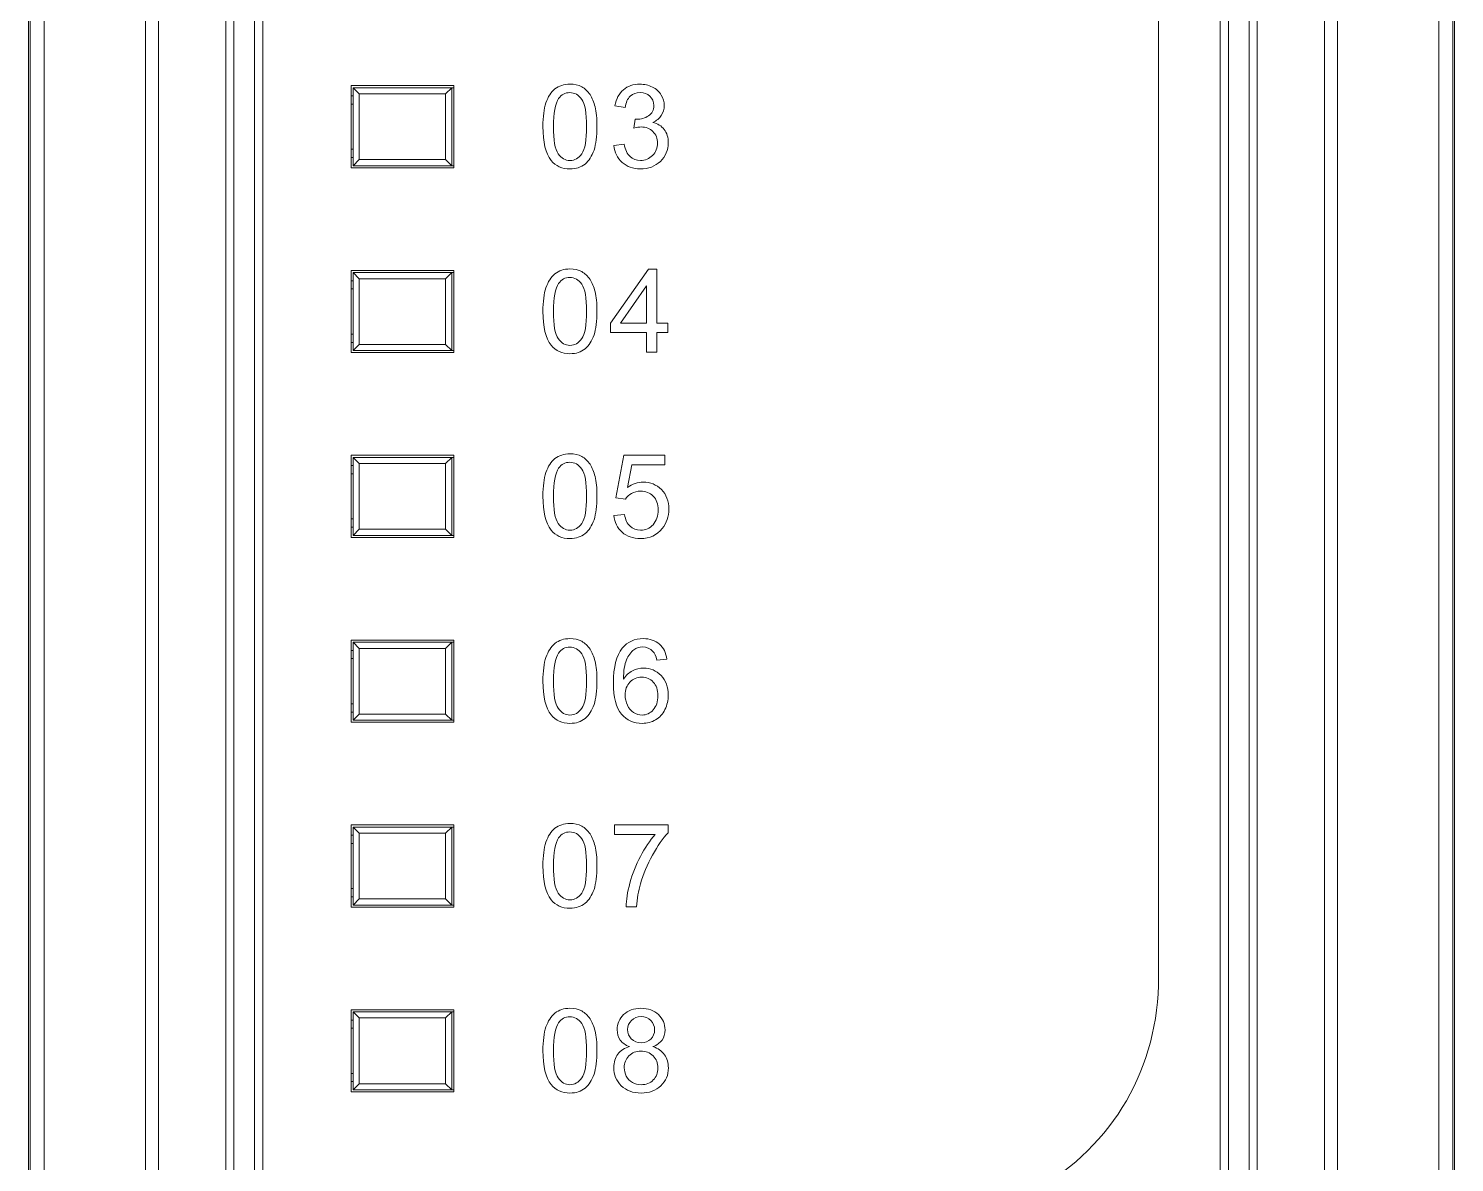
# Model space of a CAD drawing. Header units: millimetres. Extents: x 33157 to 59611, y -29750 to 1750.
# Drawn here: x 53691.14 to 53725.84, y -3972.13 to -3944.52 of the extents above; entities that cross this region are included whole.
import ezdxf

# ---------------------------------------------------------------- set-up
doc = ezdxf.new("R2010")
doc.units = ezdxf.units.MM
doc.layers.get('0').update_dxf_attribs({"lineweight": 18})

msp = doc.modelspace()

# ---------------------------------------------------------------- linework, layer by layer
at = {"lineweight": 9}
for p, q in [((53691.143, -3917.66), (53691.143, -4016.16)), ((53725.843, -3917.66), (53725.843, -4016.16)), ((53691.181, -3918.324), (53691.181, -4015.496)), ((53691.523, -3918.324), (53691.523, -4015.496)), ((53725.463, -3918.324), (53725.463, -4015.496)), ((53725.805, -3918.324), (53725.805, -4015.496)), ((53693.989, -3922.641), (53693.989, -4011.179)), ((53694.305, -3922.641), (53694.305, -4011.179)), ((53722.681, -3922.641), (53722.681, -4011.179)), ((53722.997, -3922.641), (53722.997, -4011.179)), ((53695.943, -3922.91), (53695.943, -4010.91)), ((53696.143, -3922.91), (53696.143, -4010.91)), ((53696.643, -3922.91), (53696.643, -4010.91)), ((53696.843, -3922.91), (53696.843, -4010.91)), ((53720.143, -3922.91), (53720.143, -4010.91)), ((53720.343, -3922.91), (53720.343, -4010.91)), ((53720.843, -3922.91), (53720.843, -4010.91)), ((53721.043, -3922.91), (53721.043, -4010.91)), ((53698.993, -3945.91), (53698.993, -3947.91)), ((53699.043, -3945.96), (53699.043, -3947.86)), ((53701.443, -3945.96), (53701.443, -3947.86)), ((53701.493, -3945.91), (53701.493, -3947.91)), ((53699.193, -3946.11), (53699.193, -3947.71)), ((53701.293, -3946.11), (53701.293, -3947.71)), ((53698.993, -3950.41), (53698.993, -3952.41)), ((53699.043, -3950.46), (53699.043, -3952.36)), ((53701.443, -3950.46), (53701.443, -3952.36)), ((53701.493, -3950.41), (53701.493, -3952.41)), ((53699.193, -3950.61), (53699.193, -3952.21)), ((53701.293, -3950.61), (53701.293, -3952.21)), ((53698.993, -3954.91), (53698.993, -3956.91)), ((53699.043, -3954.96), (53699.043, -3956.86)), ((53701.443, -3954.96), (53701.443, -3956.86)), ((53701.493, -3954.91), (53701.493, -3956.91)), ((53699.193, -3955.11), (53699.193, -3956.71)), ((53701.293, -3955.11), (53701.293, -3956.71)), ((53698.993, -3959.41), (53698.993, -3961.41)), ((53699.043, -3959.46), (53699.043, -3961.36)), ((53699.193, -3959.61), (53699.193, -3961.21)), ((53701.293, -3959.61), (53701.293, -3961.21)), ((53701.443, -3959.46), (53701.443, -3961.36)), ((53701.493, -3959.41), (53701.493, -3961.41)), ((53698.993, -3963.91), (53698.993, -3965.91)), ((53699.043, -3963.96), (53699.043, -3965.86)), ((53699.193, -3964.11), (53699.193, -3965.71)), ((53701.293, -3964.11), (53701.293, -3965.71)), ((53701.443, -3963.96), (53701.443, -3965.86)), ((53701.493, -3963.91), (53701.493, -3965.91)), ((53698.993, -3968.41), (53698.993, -3970.41)), ((53699.043, -3968.46), (53699.043, -3970.36)), ((53699.193, -3968.61), (53699.193, -3970.21)), ((53701.293, -3968.61), (53701.293, -3970.21)), ((53701.443, -3968.46), (53701.443, -3970.36)), ((53701.493, -3968.41), (53701.493, -3970.41))]:
    msp.add_line(p, q, dxfattribs=at)
for points, knots in [([(53718.643, -3922.61), (53718.643, -3922.61), (53719.843, -3922.61), (53719.843, -3922.61), (53720.008, -3922.61), (53720.143, -3922.745), (53720.143, -3922.91), (53720.143, -3922.91), (53720.143, -3974.167), (53720.143, -3974.167), (53720.143, -3974.167), (53711.143, -3979.363), (53711.143, -3979.363), (53711.143, -3979.363), (53711.143, -3975.406), (53711.143, -3975.406), (53711.143, -3975.406), (53715.643, -3972.808), (53715.643, -3972.808), (53717.551, -3971.706), (53718.643, -3969.815), (53718.643, -3967.612), (53718.643, -3967.612), (53718.643, -3922.61), (53718.643, -3922.61)], [0, 0, 0, 0, 144512.040346, 144512.040346, 144512.040346, 289024.080692, 289024.080692, 289024.080692, 433536.121038, 433536.121038, 433536.121038, 578048.161383, 578048.161383, 578048.161383, 722560.201729, 722560.201729, 722560.201729, 867072.242075, 867072.242075, 867072.242075, 1011584.282421, 1011584.282421, 1011584.282421, 1156096.322767, 1156096.322767, 1156096.322767, 1156096.322767]), ([(53703.661, -3946.906), (53703.661, -3946.667), (53703.686, -3946.474), (53703.735, -3946.329), (53703.784, -3946.182), (53703.857, -3946.07), (53703.954, -3945.991), (53704.05, -3945.913), (53704.172, -3945.874), (53704.319, -3945.874), (53704.427, -3945.874), (53704.522, -3945.895), (53704.604, -3945.939), (53704.686, -3945.983), (53704.754, -3946.046), (53704.807, -3946.128), (53704.859, -3946.21), (53704.901, -3946.31), (53704.931, -3946.428), (53704.961, -3946.546), (53704.976, -3946.706), (53704.976, -3946.906), (53704.976, -3947.143), (53704.952, -3947.335), (53704.904, -3947.48), (53704.855, -3947.627), (53704.782, -3947.739), (53704.685, -3947.818), (53704.589, -3947.897), (53704.467, -3947.937), (53704.319, -3947.937), (53704.125, -3947.937), (53703.972, -3947.868), (53703.861, -3947.729), (53703.728, -3947.559), (53703.661, -3947.285), (53703.661, -3946.906)], [0, 0, 0, 0, 141228.424679, 141228.424679, 141228.424679, 282456.849357, 282456.849357, 282456.849357, 423685.274036, 423685.274036, 423685.274036, 564913.698714, 564913.698714, 564913.698714, 706142.123393, 706142.123393, 706142.123393, 847370.548072, 847370.548072, 847370.548072, 988598.97275, 988598.97275, 988598.97275, 1129827.397429, 1129827.397429, 1129827.397429, 1271055.822108, 1271055.822108, 1271055.822108, 1412284.246786, 1412284.246786, 1412284.246786, 1553512.671465, 1553512.671465, 1553512.671465, 1694741.096143, 1694741.096143, 1694741.096143, 1694741.096143]), ([(53703.915, -3946.907), (53703.915, -3947.239), (53703.954, -3947.46), (53704.031, -3947.569), (53704.109, -3947.679), (53704.205, -3947.734), (53704.319, -3947.734), (53704.433, -3947.734), (53704.529, -3947.678), (53704.606, -3947.569), (53704.684, -3947.459), (53704.722, -3947.238), (53704.722, -3946.907), (53704.722, -3946.574), (53704.684, -3946.353), (53704.606, -3946.244), (53704.529, -3946.134), (53704.432, -3946.08), (53704.316, -3946.08), (53704.202, -3946.08), (53704.111, -3946.128), (53704.043, -3946.225), (53703.958, -3946.347), (53703.915, -3946.575), (53703.915, -3946.907)], [0, 0, 0, 0, 144516.235753, 144516.235753, 144516.235753, 289032.471506, 289032.471506, 289032.471506, 433548.707259, 433548.707259, 433548.707259, 578064.943012, 578064.943012, 578064.943012, 722581.178765, 722581.178765, 722581.178765, 867097.414518, 867097.414518, 867097.414518, 1011613.650271, 1011613.650271, 1011613.650271, 1156129.886024, 1156129.886024, 1156129.886024, 1156129.886024]), ([(53705.388, -3947.367), (53705.388, -3947.367), (53705.636, -3947.333), (53705.636, -3947.333), (53705.665, -3947.474), (53705.713, -3947.575), (53705.781, -3947.638), (53705.849, -3947.7), (53705.933, -3947.731), (53706.032, -3947.731), (53706.15, -3947.731), (53706.249, -3947.69), (53706.329, -3947.609), (53706.409, -3947.528), (53706.449, -3947.428), (53706.449, -3947.309), (53706.449, -3947.195), (53706.412, -3947.101), (53706.337, -3947.027), (53706.263, -3946.953), (53706.168, -3946.916), (53706.053, -3946.916), (53706.006, -3946.916), (53705.947, -3946.925), (53705.877, -3946.943), (53705.877, -3946.943), (53705.905, -3946.726), (53705.905, -3946.726), (53705.922, -3946.728), (53705.935, -3946.729), (53705.945, -3946.729), (53706.051, -3946.729), (53706.146, -3946.701), (53706.232, -3946.646), (53706.316, -3946.591), (53706.359, -3946.506), (53706.359, -3946.392), (53706.359, -3946.301), (53706.327, -3946.226), (53706.266, -3946.166), (53706.204, -3946.107), (53706.125, -3946.077), (53706.027, -3946.077), (53705.93, -3946.077), (53705.85, -3946.107), (53705.786, -3946.169), (53705.721, -3946.23), (53705.68, -3946.321), (53705.661, -3946.444), (53705.661, -3946.444), (53705.413, -3946.399), (53705.413, -3946.399), (53705.444, -3946.232), (53705.512, -3946.103), (53705.62, -3946.011), (53705.727, -3945.919), (53705.861, -3945.874), (53706.021, -3945.874), (53706.131, -3945.874), (53706.233, -3945.897), (53706.326, -3945.945), (53706.419, -3945.992), (53706.49, -3946.056), (53706.539, -3946.138), (53706.588, -3946.219), (53706.613, -3946.306), (53706.613, -3946.398), (53706.613, -3946.485), (53706.589, -3946.564), (53706.542, -3946.635), (53706.495, -3946.707), (53706.426, -3946.764), (53706.334, -3946.806), (53706.454, -3946.833), (53706.546, -3946.891), (53706.613, -3946.978), (53706.678, -3947.064), (53706.711, -3947.173), (53706.711, -3947.304), (53706.711, -3947.48), (53706.647, -3947.63), (53706.518, -3947.753), (53706.39, -3947.876), (53706.227, -3947.937), (53706.03, -3947.937), (53705.853, -3947.937), (53705.706, -3947.884), (53705.589, -3947.778), (53705.471, -3947.672), (53705.404, -3947.535), (53705.388, -3947.367)], [0, 0, 0, 0, 137286.593778, 137286.593778, 137286.593778, 274573.187556, 274573.187556, 274573.187556, 411859.781333, 411859.781333, 411859.781333, 549146.375111, 549146.375111, 549146.375111, 686432.968889, 686432.968889, 686432.968889, 823719.562667, 823719.562667, 823719.562667, 961006.156444, 961006.156444, 961006.156444, 1098292.750222, 1098292.750222, 1098292.750222, 1235579.344, 1235579.344, 1235579.344, 1372865.937778, 1372865.937778, 1372865.937778, 1510152.531556, 1510152.531556, 1510152.531556, 1647439.125333, 1647439.125333, 1647439.125333, 1784725.719111, 1784725.719111, 1784725.719111, 1922012.312889, 1922012.312889, 1922012.312889, 2059298.906667, 2059298.906667, 2059298.906667, 2196585.500444, 2196585.500444, 2196585.500444, 2333872.094222, 2333872.094222, 2333872.094222, 2471158.688, 2471158.688, 2471158.688, 2608445.281778, 2608445.281778, 2608445.281778, 2745731.875556, 2745731.875556, 2745731.875556, 2883018.469333, 2883018.469333, 2883018.469333, 3020305.063111, 3020305.063111, 3020305.063111, 3157591.656889, 3157591.656889, 3157591.656889, 3294878.250667, 3294878.250667, 3294878.250667, 3432164.844444, 3432164.844444, 3432164.844444, 3569451.438222, 3569451.438222, 3569451.438222, 3706738.032, 3706738.032, 3706738.032, 3844024.625778, 3844024.625778, 3844024.625778, 3981311.219556, 3981311.219556, 3981311.219556, 4118597.813333, 4118597.813333, 4118597.813333, 4118597.813333]), ([(53703.661, -3951.406), (53703.661, -3951.167), (53703.686, -3950.974), (53703.735, -3950.829), (53703.784, -3950.682), (53703.857, -3950.57), (53703.954, -3950.491), (53704.05, -3950.413), (53704.172, -3950.374), (53704.319, -3950.374), (53704.427, -3950.374), (53704.522, -3950.395), (53704.604, -3950.439), (53704.686, -3950.483), (53704.754, -3950.546), (53704.807, -3950.628), (53704.859, -3950.71), (53704.901, -3950.81), (53704.931, -3950.928), (53704.961, -3951.046), (53704.976, -3951.206), (53704.976, -3951.406), (53704.976, -3951.643), (53704.952, -3951.835), (53704.904, -3951.98), (53704.855, -3952.127), (53704.782, -3952.239), (53704.685, -3952.318), (53704.589, -3952.397), (53704.467, -3952.437), (53704.319, -3952.437), (53704.125, -3952.437), (53703.972, -3952.368), (53703.861, -3952.229), (53703.728, -3952.059), (53703.661, -3951.785), (53703.661, -3951.406)], [0, 0, 0, 0, 141234.684354, 141234.684354, 141234.684354, 282469.368708, 282469.368708, 282469.368708, 423704.053062, 423704.053062, 423704.053062, 564938.737416, 564938.737416, 564938.737416, 706173.42177, 706173.42177, 706173.42177, 847408.106125, 847408.106125, 847408.106125, 988642.790479, 988642.790479, 988642.790479, 1129877.474833, 1129877.474833, 1129877.474833, 1271112.159187, 1271112.159187, 1271112.159187, 1412346.843541, 1412346.843541, 1412346.843541, 1553581.527895, 1553581.527895, 1553581.527895, 1694816.212249, 1694816.212249, 1694816.212249, 1694816.212249]), ([(53703.915, -3951.407), (53703.915, -3951.739), (53703.954, -3951.96), (53704.031, -3952.069), (53704.109, -3952.179), (53704.205, -3952.234), (53704.319, -3952.234), (53704.433, -3952.234), (53704.529, -3952.178), (53704.606, -3952.069), (53704.684, -3951.959), (53704.722, -3951.738), (53704.722, -3951.407), (53704.722, -3951.074), (53704.684, -3950.853), (53704.606, -3950.744), (53704.529, -3950.634), (53704.432, -3950.58), (53704.316, -3950.58), (53704.202, -3950.58), (53704.111, -3950.628), (53704.043, -3950.725), (53703.958, -3950.847), (53703.915, -3951.075), (53703.915, -3951.407)], [0, 0, 0, 0, 144522.641891, 144522.641891, 144522.641891, 289045.283782, 289045.283782, 289045.283782, 433567.925673, 433567.925673, 433567.925673, 578090.567563, 578090.567563, 578090.567563, 722613.209454, 722613.209454, 722613.209454, 867135.851345, 867135.851345, 867135.851345, 1011658.493236, 1011658.493236, 1011658.493236, 1156181.135127, 1156181.135127, 1156181.135127, 1156181.135127]), ([(53706.181, -3952.403), (53706.181, -3952.403), (53706.181, -3951.92), (53706.181, -3951.92), (53706.181, -3951.92), (53705.303, -3951.92), (53705.303, -3951.92), (53705.303, -3951.92), (53705.303, -3951.692), (53705.303, -3951.692), (53705.303, -3951.692), (53706.226, -3950.382), (53706.226, -3950.382), (53706.226, -3950.382), (53706.429, -3950.382), (53706.429, -3950.382), (53706.429, -3950.382), (53706.429, -3951.692), (53706.429, -3951.692), (53706.429, -3951.692), (53706.703, -3951.692), (53706.703, -3951.692), (53706.703, -3951.692), (53706.703, -3951.92), (53706.703, -3951.92), (53706.703, -3951.92), (53706.429, -3951.92), (53706.429, -3951.92), (53706.429, -3951.92), (53706.429, -3952.403), (53706.429, -3952.403), (53706.429, -3952.403), (53706.181, -3952.403), (53706.181, -3952.403)], [0, 0, 0, 0, 141652.094322, 141652.094322, 141652.094322, 283304.188645, 283304.188645, 283304.188645, 424956.282967, 424956.282967, 424956.282967, 566608.377289, 566608.377289, 566608.377289, 708260.471611, 708260.471611, 708260.471611, 849912.565934, 849912.565934, 849912.565934, 991564.660256, 991564.660256, 991564.660256, 1133216.754578, 1133216.754578, 1133216.754578, 1274868.8489, 1274868.8489, 1274868.8489, 1416520.943223, 1416520.943223, 1416520.943223, 1558173.037545, 1558173.037545, 1558173.037545, 1558173.037545]), ([(53706.181, -3951.692), (53706.181, -3951.692), (53706.181, -3950.782), (53706.181, -3950.782), (53706.181, -3950.782), (53705.547, -3951.692), (53705.547, -3951.692), (53705.547, -3951.692), (53706.181, -3951.692), (53706.181, -3951.692)], [0, 0, 0, 0, 160289.230993, 160289.230993, 160289.230993, 320578.461986, 320578.461986, 320578.461986, 480867.69298, 480867.69298, 480867.69298, 480867.69298]), ([(53703.661, -3955.906), (53703.661, -3955.667), (53703.686, -3955.474), (53703.735, -3955.329), (53703.784, -3955.182), (53703.857, -3955.07), (53703.954, -3954.991), (53704.05, -3954.913), (53704.172, -3954.874), (53704.319, -3954.874), (53704.427, -3954.874), (53704.522, -3954.895), (53704.604, -3954.939), (53704.686, -3954.983), (53704.754, -3955.046), (53704.807, -3955.128), (53704.859, -3955.21), (53704.901, -3955.31), (53704.931, -3955.428), (53704.961, -3955.546), (53704.976, -3955.706), (53704.976, -3955.906), (53704.976, -3956.143), (53704.952, -3956.335), (53704.904, -3956.48), (53704.855, -3956.627), (53704.782, -3956.739), (53704.685, -3956.818), (53704.589, -3956.897), (53704.467, -3956.937), (53704.319, -3956.937), (53704.125, -3956.937), (53703.972, -3956.868), (53703.861, -3956.729), (53703.728, -3956.559), (53703.661, -3956.285), (53703.661, -3955.906)], [0, 0, 0, 0, 141240.944636, 141240.944636, 141240.944636, 282481.889271, 282481.889271, 282481.889271, 423722.833907, 423722.833907, 423722.833907, 564963.778543, 564963.778543, 564963.778543, 706204.723179, 706204.723179, 706204.723179, 847445.667814, 847445.667814, 847445.667814, 988686.61245, 988686.61245, 988686.61245, 1129927.557086, 1129927.557086, 1129927.557086, 1271168.501722, 1271168.501722, 1271168.501722, 1412409.446357, 1412409.446357, 1412409.446357, 1553650.390993, 1553650.390993, 1553650.390993, 1694891.335629, 1694891.335629, 1694891.335629, 1694891.335629]), ([(53703.915, -3955.907), (53703.915, -3956.239), (53703.954, -3956.46), (53704.031, -3956.569), (53704.109, -3956.679), (53704.205, -3956.734), (53704.319, -3956.734), (53704.433, -3956.734), (53704.529, -3956.678), (53704.606, -3956.569), (53704.684, -3956.459), (53704.722, -3956.238), (53704.722, -3955.907), (53704.722, -3955.574), (53704.684, -3955.353), (53704.606, -3955.244), (53704.529, -3955.134), (53704.432, -3955.08), (53704.316, -3955.08), (53704.202, -3955.08), (53704.111, -3955.128), (53704.043, -3955.225), (53703.958, -3955.347), (53703.915, -3955.575), (53703.915, -3955.907)], [0, 0, 0, 0, 144529.04865, 144529.04865, 144529.04865, 289058.097299, 289058.097299, 289058.097299, 433587.145949, 433587.145949, 433587.145949, 578116.194599, 578116.194599, 578116.194599, 722645.243249, 722645.243249, 722645.243249, 867174.291898, 867174.291898, 867174.291898, 1011703.340548, 1011703.340548, 1011703.340548, 1156232.389198, 1156232.389198, 1156232.389198, 1156232.389198]), ([(53705.388, -3956.372), (53705.388, -3956.372), (53705.647, -3956.353), (53705.647, -3956.353), (53705.667, -3956.479), (53705.711, -3956.574), (53705.781, -3956.638), (53705.851, -3956.702), (53705.936, -3956.734), (53706.036, -3956.734), (53706.157, -3956.734), (53706.258, -3956.688), (53706.34, -3956.599), (53706.422, -3956.508), (53706.463, -3956.389), (53706.463, -3956.24), (53706.463, -3956.099), (53706.424, -3955.987), (53706.345, -3955.905), (53706.267, -3955.823), (53706.163, -3955.782), (53706.033, -3955.782), (53705.953, -3955.782), (53705.881, -3955.801), (53705.817, -3955.837), (53705.754, -3955.874), (53705.704, -3955.922), (53705.667, -3955.98), (53705.667, -3955.98), (53705.433, -3955.946), (53705.433, -3955.946), (53705.433, -3955.946), (53705.628, -3954.908), (53705.628, -3954.908), (53705.628, -3954.908), (53706.629, -3954.908), (53706.629, -3954.908), (53706.629, -3954.908), (53706.629, -3955.145), (53706.629, -3955.145), (53706.629, -3955.145), (53705.826, -3955.145), (53705.826, -3955.145), (53705.826, -3955.145), (53705.718, -3955.69), (53705.718, -3955.69), (53705.839, -3955.605), (53705.966, -3955.562), (53706.098, -3955.562), (53706.274, -3955.562), (53706.423, -3955.623), (53706.544, -3955.746), (53706.665, -3955.868), (53706.725, -3956.025), (53706.725, -3956.217), (53706.725, -3956.4), (53706.672, -3956.558), (53706.566, -3956.691), (53706.437, -3956.855), (53706.26, -3956.937), (53706.036, -3956.937), (53705.852, -3956.937), (53705.703, -3956.885), (53705.587, -3956.782), (53705.47, -3956.679), (53705.404, -3956.543), (53705.388, -3956.372)], [0, 0, 0, 0, 138255.204839, 138255.204839, 138255.204839, 276510.409678, 276510.409678, 276510.409678, 414765.614517, 414765.614517, 414765.614517, 553020.819356, 553020.819356, 553020.819356, 691276.024195, 691276.024195, 691276.024195, 829531.229034, 829531.229034, 829531.229034, 967786.433873, 967786.433873, 967786.433873, 1106041.638712, 1106041.638712, 1106041.638712, 1244296.843551, 1244296.843551, 1244296.843551, 1382552.04839, 1382552.04839, 1382552.04839, 1520807.253229, 1520807.253229, 1520807.253229, 1659062.458068, 1659062.458068, 1659062.458068, 1797317.662906, 1797317.662906, 1797317.662906, 1935572.867745, 1935572.867745, 1935572.867745, 2073828.072584, 2073828.072584, 2073828.072584, 2212083.277423, 2212083.277423, 2212083.277423, 2350338.482262, 2350338.482262, 2350338.482262, 2488593.687101, 2488593.687101, 2488593.687101, 2626848.89194, 2626848.89194, 2626848.89194, 2765104.096779, 2765104.096779, 2765104.096779, 2903359.301618, 2903359.301618, 2903359.301618, 3041614.506457, 3041614.506457, 3041614.506457, 3041614.506457]), ([(53703.661, -3960.406), (53703.661, -3960.167), (53703.686, -3959.974), (53703.735, -3959.829), (53703.784, -3959.682), (53703.857, -3959.57), (53703.954, -3959.491), (53704.05, -3959.413), (53704.172, -3959.374), (53704.319, -3959.374), (53704.427, -3959.374), (53704.522, -3959.395), (53704.604, -3959.439), (53704.686, -3959.483), (53704.754, -3959.546), (53704.807, -3959.628), (53704.859, -3959.71), (53704.901, -3959.81), (53704.931, -3959.928), (53704.961, -3960.046), (53704.976, -3960.206), (53704.976, -3960.406), (53704.976, -3960.643), (53704.952, -3960.835), (53704.904, -3960.98), (53704.855, -3961.127), (53704.782, -3961.239), (53704.685, -3961.318), (53704.589, -3961.397), (53704.467, -3961.437), (53704.319, -3961.437), (53704.125, -3961.437), (53703.972, -3961.368), (53703.861, -3961.229), (53703.728, -3961.059), (53703.661, -3960.785), (53703.661, -3960.406)], [0, 0, 0, 0, 141247.205523, 141247.205523, 141247.205523, 282494.411047, 282494.411047, 282494.411047, 423741.61657, 423741.61657, 423741.61657, 564988.822094, 564988.822094, 564988.822094, 706236.027617, 706236.027617, 706236.027617, 847483.233141, 847483.233141, 847483.233141, 988730.438664, 988730.438664, 988730.438664, 1129977.644188, 1129977.644188, 1129977.644188, 1271224.849711, 1271224.849711, 1271224.849711, 1412472.055235, 1412472.055235, 1412472.055235, 1553719.260758, 1553719.260758, 1553719.260758, 1694966.466282, 1694966.466282, 1694966.466282, 1694966.466282]), ([(53703.915, -3960.407), (53703.915, -3960.739), (53703.954, -3960.96), (53704.031, -3961.069), (53704.109, -3961.179), (53704.205, -3961.234), (53704.319, -3961.234), (53704.433, -3961.234), (53704.529, -3961.178), (53704.606, -3961.069), (53704.684, -3960.959), (53704.722, -3960.738), (53704.722, -3960.407), (53704.722, -3960.074), (53704.684, -3959.853), (53704.606, -3959.744), (53704.529, -3959.634), (53704.432, -3959.58), (53704.316, -3959.58), (53704.202, -3959.58), (53704.111, -3959.628), (53704.043, -3959.725), (53703.958, -3959.847), (53703.915, -3960.075), (53703.915, -3960.407)], [0, 0, 0, 0, 144535.45603, 144535.45603, 144535.45603, 289070.912059, 289070.912059, 289070.912059, 433606.368089, 433606.368089, 433606.368089, 578141.824118, 578141.824118, 578141.824118, 722677.280148, 722677.280148, 722677.280148, 867212.736177, 867212.736177, 867212.736177, 1011748.192207, 1011748.192207, 1011748.192207, 1156283.648236, 1156283.648236, 1156283.648236, 1156283.648236]), ([(53706.677, -3959.876), (53706.677, -3959.876), (53706.432, -3959.896), (53706.432, -3959.896), (53706.41, -3959.798), (53706.378, -3959.727), (53706.337, -3959.683), (53706.27, -3959.612), (53706.187, -3959.577), (53706.088, -3959.577), (53706.009, -3959.577), (53705.938, -3959.599), (53705.877, -3959.643), (53705.799, -3959.7), (53705.738, -3959.783), (53705.692, -3959.892), (53705.647, -3960.002), (53705.624, -3960.157), (53705.622, -3960.359), (53705.682, -3960.268), (53705.755, -3960.201), (53705.842, -3960.157), (53705.928, -3960.113), (53706.018, -3960.091), (53706.113, -3960.091), (53706.279, -3960.091), (53706.42, -3960.152), (53706.537, -3960.273), (53706.653, -3960.395), (53706.711, -3960.552), (53706.711, -3960.746), (53706.711, -3960.873), (53706.684, -3960.99), (53706.629, -3961.099), (53706.574, -3961.209), (53706.5, -3961.292), (53706.404, -3961.35), (53706.308, -3961.408), (53706.2, -3961.437), (53706.078, -3961.437), (53705.872, -3961.437), (53705.703, -3961.361), (53705.572, -3961.209), (53705.442, -3961.057), (53705.376, -3960.806), (53705.376, -3960.457), (53705.376, -3960.067), (53705.449, -3959.782), (53705.593, -3959.605), (53705.719, -3959.451), (53705.889, -3959.374), (53706.103, -3959.374), (53706.262, -3959.374), (53706.393, -3959.418), (53706.494, -3959.507), (53706.596, -3959.596), (53706.657, -3959.719), (53706.677, -3959.876)], [0, 0, 0, 0, 138722.225586, 138722.225586, 138722.225586, 277444.451171, 277444.451171, 277444.451171, 416166.676757, 416166.676757, 416166.676757, 554888.902342, 554888.902342, 554888.902342, 693611.127928, 693611.127928, 693611.127928, 832333.353513, 832333.353513, 832333.353513, 971055.579099, 971055.579099, 971055.579099, 1109777.804684, 1109777.804684, 1109777.804684, 1248500.03027, 1248500.03027, 1248500.03027, 1387222.255855, 1387222.255855, 1387222.255855, 1525944.481441, 1525944.481441, 1525944.481441, 1664666.707026, 1664666.707026, 1664666.707026, 1803388.932612, 1803388.932612, 1803388.932612, 1942111.158197, 1942111.158197, 1942111.158197, 2080833.383783, 2080833.383783, 2080833.383783, 2219555.609368, 2219555.609368, 2219555.609368, 2358277.834954, 2358277.834954, 2358277.834954, 2497000.060539, 2497000.060539, 2497000.060539, 2635722.286125, 2635722.286125, 2635722.286125, 2635722.286125]), ([(53705.661, -3960.748), (53705.661, -3960.834), (53705.68, -3960.916), (53705.716, -3960.994), (53705.752, -3961.072), (53705.803, -3961.131), (53705.867, -3961.172), (53705.932, -3961.213), (53706.001, -3961.234), (53706.074, -3961.234), (53706.18, -3961.234), (53706.27, -3961.191), (53706.345, -3961.107), (53706.42, -3961.022), (53706.457, -3960.907), (53706.457, -3960.762), (53706.457, -3960.622), (53706.42, -3960.512), (53706.346, -3960.432), (53706.272, -3960.351), (53706.178, -3960.311), (53706.064, -3960.311), (53705.952, -3960.311), (53705.857, -3960.351), (53705.779, -3960.432), (53705.7, -3960.512), (53705.661, -3960.617), (53705.661, -3960.748)], [0, 0, 0, 0, 143220.229216, 143220.229216, 143220.229216, 286440.458432, 286440.458432, 286440.458432, 429660.687648, 429660.687648, 429660.687648, 572880.916864, 572880.916864, 572880.916864, 716101.14608, 716101.14608, 716101.14608, 859321.375296, 859321.375296, 859321.375296, 1002541.604512, 1002541.604512, 1002541.604512, 1145761.833728, 1145761.833728, 1145761.833728, 1288982.062944, 1288982.062944, 1288982.062944, 1288982.062944]), ([(53703.661, -3964.906), (53703.661, -3964.667), (53703.686, -3964.474), (53703.735, -3964.329), (53703.784, -3964.182), (53703.857, -3964.07), (53703.954, -3963.991), (53704.05, -3963.913), (53704.172, -3963.874), (53704.319, -3963.874), (53704.427, -3963.874), (53704.522, -3963.895), (53704.604, -3963.939), (53704.686, -3963.983), (53704.754, -3964.046), (53704.807, -3964.128), (53704.859, -3964.21), (53704.901, -3964.31), (53704.931, -3964.428), (53704.961, -3964.546), (53704.976, -3964.706), (53704.976, -3964.906), (53704.976, -3965.143), (53704.952, -3965.335), (53704.904, -3965.48), (53704.855, -3965.627), (53704.782, -3965.739), (53704.685, -3965.818), (53704.589, -3965.897), (53704.467, -3965.937), (53704.319, -3965.937), (53704.125, -3965.937), (53703.972, -3965.868), (53703.861, -3965.729), (53703.728, -3965.559), (53703.661, -3965.285), (53703.661, -3964.906)], [0, 0, 0, 0, 141253.467017, 141253.467017, 141253.467017, 282506.934034, 282506.934034, 282506.934034, 423760.401052, 423760.401052, 423760.401052, 565013.868069, 565013.868069, 565013.868069, 706267.335086, 706267.335086, 706267.335086, 847520.802103, 847520.802103, 847520.802103, 988774.269121, 988774.269121, 988774.269121, 1130027.736138, 1130027.736138, 1130027.736138, 1271281.203155, 1271281.203155, 1271281.203155, 1412534.670172, 1412534.670172, 1412534.670172, 1553788.13719, 1553788.13719, 1553788.13719, 1695041.604207, 1695041.604207, 1695041.604207, 1695041.604207]), ([(53703.915, -3964.907), (53703.915, -3965.239), (53703.954, -3965.46), (53704.031, -3965.569), (53704.109, -3965.679), (53704.205, -3965.734), (53704.319, -3965.734), (53704.433, -3965.734), (53704.529, -3965.678), (53704.606, -3965.569), (53704.684, -3965.459), (53704.722, -3965.238), (53704.722, -3964.907), (53704.722, -3964.574), (53704.684, -3964.353), (53704.606, -3964.244), (53704.529, -3964.134), (53704.432, -3964.08), (53704.316, -3964.08), (53704.202, -3964.08), (53704.111, -3964.128), (53704.043, -3964.225), (53703.958, -3964.347), (53703.915, -3964.575), (53703.915, -3964.907)], [0, 0, 0, 0, 144541.86403, 144541.86403, 144541.86403, 289083.72806, 289083.72806, 289083.72806, 433625.592091, 433625.592091, 433625.592091, 578167.456121, 578167.456121, 578167.456121, 722709.320151, 722709.320151, 722709.320151, 867251.184181, 867251.184181, 867251.184181, 1011793.048211, 1011793.048211, 1011793.048211, 1156334.912242, 1156334.912242, 1156334.912242, 1156334.912242]), ([(53705.402, -3964.145), (53705.402, -3964.145), (53705.402, -3963.908), (53705.402, -3963.908), (53705.402, -3963.908), (53706.708, -3963.908), (53706.708, -3963.908), (53706.708, -3963.908), (53706.708, -3964.099), (53706.708, -3964.099), (53706.58, -3964.236), (53706.452, -3964.418), (53706.326, -3964.646), (53706.2, -3964.873), (53706.102, -3965.107), (53706.033, -3965.347), (53705.984, -3965.516), (53705.952, -3965.702), (53705.938, -3965.903), (53705.938, -3965.903), (53705.684, -3965.903), (53705.684, -3965.903), (53705.687, -3965.744), (53705.718, -3965.551), (53705.778, -3965.326), (53705.837, -3965.1), (53705.922, -3964.883), (53706.034, -3964.674), (53706.145, -3964.464), (53706.264, -3964.288), (53706.39, -3964.145), (53706.39, -3964.145), (53705.402, -3964.145), (53705.402, -3964.145)], [0, 0, 0, 0, 141670.228536, 141670.228536, 141670.228536, 283340.457072, 283340.457072, 283340.457072, 425010.685607, 425010.685607, 425010.685607, 566680.914143, 566680.914143, 566680.914143, 708351.142679, 708351.142679, 708351.142679, 850021.371215, 850021.371215, 850021.371215, 991691.599751, 991691.599751, 991691.599751, 1133361.828286, 1133361.828286, 1133361.828286, 1275032.056822, 1275032.056822, 1275032.056822, 1416702.285358, 1416702.285358, 1416702.285358, 1558372.513894, 1558372.513894, 1558372.513894, 1558372.513894]), ([(53703.661, -3969.406), (53703.661, -3969.167), (53703.686, -3968.974), (53703.735, -3968.829), (53703.784, -3968.682), (53703.857, -3968.57), (53703.954, -3968.491), (53704.05, -3968.413), (53704.172, -3968.374), (53704.319, -3968.374), (53704.427, -3968.374), (53704.522, -3968.395), (53704.604, -3968.439), (53704.686, -3968.483), (53704.754, -3968.546), (53704.807, -3968.628), (53704.859, -3968.71), (53704.901, -3968.81), (53704.931, -3968.928), (53704.961, -3969.046), (53704.976, -3969.206), (53704.976, -3969.406), (53704.976, -3969.643), (53704.952, -3969.835), (53704.904, -3969.98), (53704.855, -3970.127), (53704.782, -3970.239), (53704.685, -3970.318), (53704.589, -3970.397), (53704.467, -3970.437), (53704.319, -3970.437), (53704.125, -3970.437), (53703.972, -3970.368), (53703.861, -3970.229), (53703.728, -3970.059), (53703.661, -3969.785), (53703.661, -3969.406)], [0, 0, 0, 0, 141259.729117, 141259.729117, 141259.729117, 282519.458234, 282519.458234, 282519.458234, 423779.187351, 423779.187351, 423779.187351, 565038.916468, 565038.916468, 565038.916468, 706298.645585, 706298.645585, 706298.645585, 847558.374702, 847558.374702, 847558.374702, 988818.103819, 988818.103819, 988818.103819, 1130077.832936, 1130077.832936, 1130077.832936, 1271337.562052, 1271337.562052, 1271337.562052, 1412597.291169, 1412597.291169, 1412597.291169, 1553857.020286, 1553857.020286, 1553857.020286, 1695116.749403, 1695116.749403, 1695116.749403, 1695116.749403]), ([(53703.915, -3969.407), (53703.915, -3969.739), (53703.954, -3969.96), (53704.031, -3970.069), (53704.109, -3970.179), (53704.205, -3970.234), (53704.319, -3970.234), (53704.433, -3970.234), (53704.529, -3970.178), (53704.606, -3970.069), (53704.684, -3969.959), (53704.722, -3969.738), (53704.722, -3969.407), (53704.722, -3969.074), (53704.684, -3968.853), (53704.606, -3968.744), (53704.529, -3968.634), (53704.432, -3968.58), (53704.316, -3968.58), (53704.202, -3968.58), (53704.111, -3968.628), (53704.043, -3968.725), (53703.958, -3968.847), (53703.915, -3969.075), (53703.915, -3969.407)], [0, 0, 0, 0, 144548.272652, 144548.272652, 144548.272652, 289096.545303, 289096.545303, 289096.545303, 433644.817955, 433644.817955, 433644.817955, 578193.090607, 578193.090607, 578193.090607, 722741.363258, 722741.363258, 722741.363258, 867289.63591, 867289.63591, 867289.63591, 1011837.908562, 1011837.908562, 1011837.908562, 1156386.181213, 1156386.181213, 1156386.181213, 1156386.181213]), ([(53705.77, -3969.307), (53705.667, -3969.27), (53705.591, -3969.216), (53705.541, -3969.146), (53705.492, -3969.076), (53705.467, -3968.992), (53705.467, -3968.895), (53705.467, -3968.748), (53705.519, -3968.624), (53705.625, -3968.524), (53705.731, -3968.424), (53705.871, -3968.374), (53706.046, -3968.374), (53706.222, -3968.374), (53706.364, -3968.425), (53706.471, -3968.527), (53706.579, -3968.63), (53706.632, -3968.755), (53706.632, -3968.902), (53706.632, -3968.996), (53706.608, -3969.077), (53706.559, -3969.147), (53706.51, -3969.216), (53706.436, -3969.27), (53706.335, -3969.307), (53706.459, -3969.348), (53706.553, -3969.413), (53706.617, -3969.503), (53706.682, -3969.593), (53706.714, -3969.7), (53706.714, -3969.825), (53706.714, -3969.998), (53706.653, -3970.143), (53706.531, -3970.26), (53706.409, -3970.378), (53706.248, -3970.437), (53706.049, -3970.437), (53705.851, -3970.437), (53705.69, -3970.378), (53705.568, -3970.26), (53705.446, -3970.142), (53705.385, -3969.995), (53705.385, -3969.818), (53705.385, -3969.687), (53705.418, -3969.577), (53705.485, -3969.488), (53705.552, -3969.4), (53705.647, -3969.339), (53705.77, -3969.307)], [0, 0, 0, 0, 139620.041262, 139620.041262, 139620.041262, 279240.082525, 279240.082525, 279240.082525, 418860.123787, 418860.123787, 418860.123787, 558480.16505, 558480.16505, 558480.16505, 698100.206312, 698100.206312, 698100.206312, 837720.247574, 837720.247574, 837720.247574, 977340.288837, 977340.288837, 977340.288837, 1116960.330099, 1116960.330099, 1116960.330099, 1256580.371361, 1256580.371361, 1256580.371361, 1396200.412624, 1396200.412624, 1396200.412624, 1535820.453886, 1535820.453886, 1535820.453886, 1675440.495149, 1675440.495149, 1675440.495149, 1815060.536411, 1815060.536411, 1815060.536411, 1954680.577673, 1954680.577673, 1954680.577673, 2094300.618936, 2094300.618936, 2094300.618936, 2233920.660198, 2233920.660198, 2233920.660198, 2233920.660198]), ([(53705.721, -3968.886), (53705.721, -3968.982), (53705.751, -3969.06), (53705.812, -3969.121), (53705.873, -3969.181), (53705.953, -3969.212), (53706.052, -3969.212), (53706.149, -3969.212), (53706.227, -3969.182), (53706.287, -3969.122), (53706.348, -3969.061), (53706.378, -3968.988), (53706.378, -3968.9), (53706.378, -3968.809), (53706.347, -3968.732), (53706.285, -3968.67), (53706.223, -3968.608), (53706.144, -3968.577), (53706.049, -3968.577), (53705.954, -3968.577), (53705.875, -3968.607), (53705.813, -3968.668), (53705.752, -3968.729), (53705.721, -3968.801), (53705.721, -3968.886)], [0, 0, 0, 0, 144552.868465, 144552.868465, 144552.868465, 289105.736931, 289105.736931, 289105.736931, 433658.605396, 433658.605396, 433658.605396, 578211.473861, 578211.473861, 578211.473861, 722764.342327, 722764.342327, 722764.342327, 867317.210792, 867317.210792, 867317.210792, 1011870.079258, 1011870.079258, 1011870.079258, 1156422.947723, 1156422.947723, 1156422.947723, 1156422.947723]), ([(53705.639, -3969.82), (53705.639, -3969.891), (53705.655, -3969.959), (53705.688, -3970.026), (53705.721, -3970.091), (53705.771, -3970.143), (53705.838, -3970.179), (53705.904, -3970.215), (53705.976, -3970.234), (53706.051, -3970.234), (53706.171, -3970.234), (53706.269, -3970.195), (53706.345, -3970.119), (53706.422, -3970.043), (53706.46, -3969.946), (53706.46, -3969.829), (53706.46, -3969.709), (53706.421, -3969.61), (53706.342, -3969.532), (53706.263, -3969.454), (53706.163, -3969.415), (53706.043, -3969.415), (53705.926, -3969.415), (53705.829, -3969.454), (53705.753, -3969.531), (53705.677, -3969.608), (53705.639, -3969.704), (53705.639, -3969.82)], [0, 0, 0, 0, 143232.532329, 143232.532329, 143232.532329, 286465.064657, 286465.064657, 286465.064657, 429697.596986, 429697.596986, 429697.596986, 572930.129314, 572930.129314, 572930.129314, 716162.661643, 716162.661643, 716162.661643, 859395.193971, 859395.193971, 859395.193971, 1002627.7263, 1002627.7263, 1002627.7263, 1145860.258628, 1145860.258628, 1145860.258628, 1289092.790957, 1289092.790957, 1289092.790957, 1289092.790957])]:
    msp.add_open_spline(points, degree=3, knots=knots)
for points in [[(53701.493, -3945.91), (53701.493, -3945.91), (53698.993, -3945.91), (53698.993, -3945.91)], [(53699.043, -3945.96), (53699.043, -3945.96), (53701.493, -3945.96), (53701.493, -3945.96)], [(53699.043, -3945.96), (53699.043, -3945.96), (53699.193, -3946.11), (53699.193, -3946.11)], [(53701.443, -3945.96), (53701.443, -3945.96), (53701.293, -3946.11), (53701.293, -3946.11)], [(53699.043, -3946.16), (53699.043, -3946.16), (53698.993, -3946.16), (53698.993, -3946.16)], [(53699.043, -3946.36), (53699.043, -3946.36), (53698.993, -3946.36), (53698.993, -3946.36)], [(53701.293, -3946.11), (53701.293, -3946.11), (53699.193, -3946.11), (53699.193, -3946.11)], [(53698.993, -3947.46), (53698.993, -3947.46), (53699.043, -3947.46), (53699.043, -3947.46)], [(53698.993, -3947.66), (53698.993, -3947.66), (53699.043, -3947.66), (53699.043, -3947.66)], [(53699.043, -3947.86), (53699.043, -3947.86), (53699.193, -3947.71), (53699.193, -3947.71)], [(53699.193, -3947.71), (53699.193, -3947.71), (53701.293, -3947.71), (53701.293, -3947.71)], [(53701.443, -3947.86), (53701.443, -3947.86), (53701.293, -3947.71), (53701.293, -3947.71)], [(53698.993, -3947.91), (53698.993, -3947.91), (53701.493, -3947.91), (53701.493, -3947.91)], [(53699.043, -3947.86), (53699.043, -3947.86), (53701.493, -3947.86), (53701.493, -3947.86)], [(53701.493, -3950.41), (53701.493, -3950.41), (53698.993, -3950.41), (53698.993, -3950.41)], [(53699.043, -3950.46), (53699.043, -3950.46), (53701.493, -3950.46), (53701.493, -3950.46)], [(53699.043, -3950.46), (53699.043, -3950.46), (53699.193, -3950.61), (53699.193, -3950.61)], [(53701.443, -3950.46), (53701.443, -3950.46), (53701.293, -3950.61), (53701.293, -3950.61)], [(53699.043, -3950.66), (53699.043, -3950.66), (53698.993, -3950.66), (53698.993, -3950.66)], [(53699.043, -3950.86), (53699.043, -3950.86), (53698.993, -3950.86), (53698.993, -3950.86)], [(53701.293, -3950.61), (53701.293, -3950.61), (53699.193, -3950.61), (53699.193, -3950.61)], [(53698.993, -3951.96), (53698.993, -3951.96), (53699.043, -3951.96), (53699.043, -3951.96)], [(53698.993, -3952.16), (53698.993, -3952.16), (53699.043, -3952.16), (53699.043, -3952.16)], [(53699.043, -3952.36), (53699.043, -3952.36), (53699.193, -3952.21), (53699.193, -3952.21)], [(53699.193, -3952.21), (53699.193, -3952.21), (53701.293, -3952.21), (53701.293, -3952.21)], [(53701.443, -3952.36), (53701.443, -3952.36), (53701.293, -3952.21), (53701.293, -3952.21)], [(53698.993, -3952.41), (53698.993, -3952.41), (53701.493, -3952.41), (53701.493, -3952.41)], [(53699.043, -3952.36), (53699.043, -3952.36), (53701.493, -3952.36), (53701.493, -3952.36)], [(53701.493, -3954.91), (53701.493, -3954.91), (53698.993, -3954.91), (53698.993, -3954.91)], [(53699.043, -3954.96), (53699.043, -3954.96), (53701.493, -3954.96), (53701.493, -3954.96)], [(53699.043, -3954.96), (53699.043, -3954.96), (53699.193, -3955.11), (53699.193, -3955.11)], [(53701.443, -3954.96), (53701.443, -3954.96), (53701.293, -3955.11), (53701.293, -3955.11)], [(53699.043, -3955.16), (53699.043, -3955.16), (53698.993, -3955.16), (53698.993, -3955.16)], [(53699.043, -3955.36), (53699.043, -3955.36), (53698.993, -3955.36), (53698.993, -3955.36)], [(53701.293, -3955.11), (53701.293, -3955.11), (53699.193, -3955.11), (53699.193, -3955.11)], [(53698.993, -3956.46), (53698.993, -3956.46), (53699.043, -3956.46), (53699.043, -3956.46)], [(53698.993, -3956.66), (53698.993, -3956.66), (53699.043, -3956.66), (53699.043, -3956.66)], [(53699.043, -3956.86), (53699.043, -3956.86), (53699.193, -3956.71), (53699.193, -3956.71)], [(53699.193, -3956.71), (53699.193, -3956.71), (53701.293, -3956.71), (53701.293, -3956.71)], [(53701.443, -3956.86), (53701.443, -3956.86), (53701.293, -3956.71), (53701.293, -3956.71)], [(53698.993, -3956.91), (53698.993, -3956.91), (53701.493, -3956.91), (53701.493, -3956.91)], [(53699.043, -3956.86), (53699.043, -3956.86), (53701.493, -3956.86), (53701.493, -3956.86)], [(53701.493, -3959.41), (53701.493, -3959.41), (53698.993, -3959.41), (53698.993, -3959.41)], [(53699.043, -3959.46), (53699.043, -3959.46), (53701.493, -3959.46), (53701.493, -3959.46)], [(53699.043, -3959.46), (53699.043, -3959.46), (53699.193, -3959.61), (53699.193, -3959.61)], [(53701.293, -3959.61), (53701.293, -3959.61), (53699.193, -3959.61), (53699.193, -3959.61)], [(53701.443, -3959.46), (53701.443, -3959.46), (53701.293, -3959.61), (53701.293, -3959.61)], [(53699.043, -3959.66), (53699.043, -3959.66), (53698.993, -3959.66), (53698.993, -3959.66)], [(53699.043, -3959.86), (53699.043, -3959.86), (53698.993, -3959.86), (53698.993, -3959.86)], [(53698.993, -3960.96), (53698.993, -3960.96), (53699.043, -3960.96), (53699.043, -3960.96)], [(53698.993, -3961.16), (53698.993, -3961.16), (53699.043, -3961.16), (53699.043, -3961.16)], [(53699.043, -3961.36), (53699.043, -3961.36), (53699.193, -3961.21), (53699.193, -3961.21)], [(53699.193, -3961.21), (53699.193, -3961.21), (53701.293, -3961.21), (53701.293, -3961.21)], [(53701.443, -3961.36), (53701.443, -3961.36), (53701.293, -3961.21), (53701.293, -3961.21)], [(53698.993, -3961.41), (53698.993, -3961.41), (53701.493, -3961.41), (53701.493, -3961.41)], [(53699.043, -3961.36), (53699.043, -3961.36), (53701.493, -3961.36), (53701.493, -3961.36)], [(53701.493, -3963.91), (53701.493, -3963.91), (53698.993, -3963.91), (53698.993, -3963.91)], [(53699.043, -3963.96), (53699.043, -3963.96), (53701.493, -3963.96), (53701.493, -3963.96)], [(53699.043, -3963.96), (53699.043, -3963.96), (53699.193, -3964.11), (53699.193, -3964.11)], [(53701.293, -3964.11), (53701.293, -3964.11), (53699.193, -3964.11), (53699.193, -3964.11)], [(53701.443, -3963.96), (53701.443, -3963.96), (53701.293, -3964.11), (53701.293, -3964.11)], [(53699.043, -3964.16), (53699.043, -3964.16), (53698.993, -3964.16), (53698.993, -3964.16)], [(53699.043, -3964.36), (53699.043, -3964.36), (53698.993, -3964.36), (53698.993, -3964.36)], [(53698.993, -3965.46), (53698.993, -3965.46), (53699.043, -3965.46), (53699.043, -3965.46)], [(53698.993, -3965.66), (53698.993, -3965.66), (53699.043, -3965.66), (53699.043, -3965.66)], [(53699.043, -3965.86), (53699.043, -3965.86), (53701.493, -3965.86), (53701.493, -3965.86)], [(53699.043, -3965.86), (53699.043, -3965.86), (53699.193, -3965.71), (53699.193, -3965.71)], [(53699.193, -3965.71), (53699.193, -3965.71), (53701.293, -3965.71), (53701.293, -3965.71)], [(53701.443, -3965.86), (53701.443, -3965.86), (53701.293, -3965.71), (53701.293, -3965.71)], [(53698.993, -3965.91), (53698.993, -3965.91), (53701.493, -3965.91), (53701.493, -3965.91)], [(53701.493, -3968.41), (53701.493, -3968.41), (53698.993, -3968.41), (53698.993, -3968.41)], [(53699.043, -3968.46), (53699.043, -3968.46), (53701.493, -3968.46), (53701.493, -3968.46)], [(53699.043, -3968.46), (53699.043, -3968.46), (53699.193, -3968.61), (53699.193, -3968.61)], [(53701.293, -3968.61), (53701.293, -3968.61), (53699.193, -3968.61), (53699.193, -3968.61)], [(53701.443, -3968.46), (53701.443, -3968.46), (53701.293, -3968.61), (53701.293, -3968.61)], [(53699.043, -3968.66), (53699.043, -3968.66), (53698.993, -3968.66), (53698.993, -3968.66)], [(53699.043, -3968.86), (53699.043, -3968.86), (53698.993, -3968.86), (53698.993, -3968.86)], [(53698.993, -3969.96), (53698.993, -3969.96), (53699.043, -3969.96), (53699.043, -3969.96)], [(53698.993, -3970.16), (53698.993, -3970.16), (53699.043, -3970.16), (53699.043, -3970.16)], [(53699.043, -3970.36), (53699.043, -3970.36), (53701.493, -3970.36), (53701.493, -3970.36)], [(53699.043, -3970.36), (53699.043, -3970.36), (53699.193, -3970.21), (53699.193, -3970.21)], [(53699.193, -3970.21), (53699.193, -3970.21), (53701.293, -3970.21), (53701.293, -3970.21)], [(53701.443, -3970.36), (53701.443, -3970.36), (53701.293, -3970.21), (53701.293, -3970.21)], [(53698.993, -3970.41), (53698.993, -3970.41), (53701.493, -3970.41), (53701.493, -3970.41)]]:
    msp.add_open_spline(points, degree=3, dxfattribs=at)

doc.saveas('drawing.dxf')
